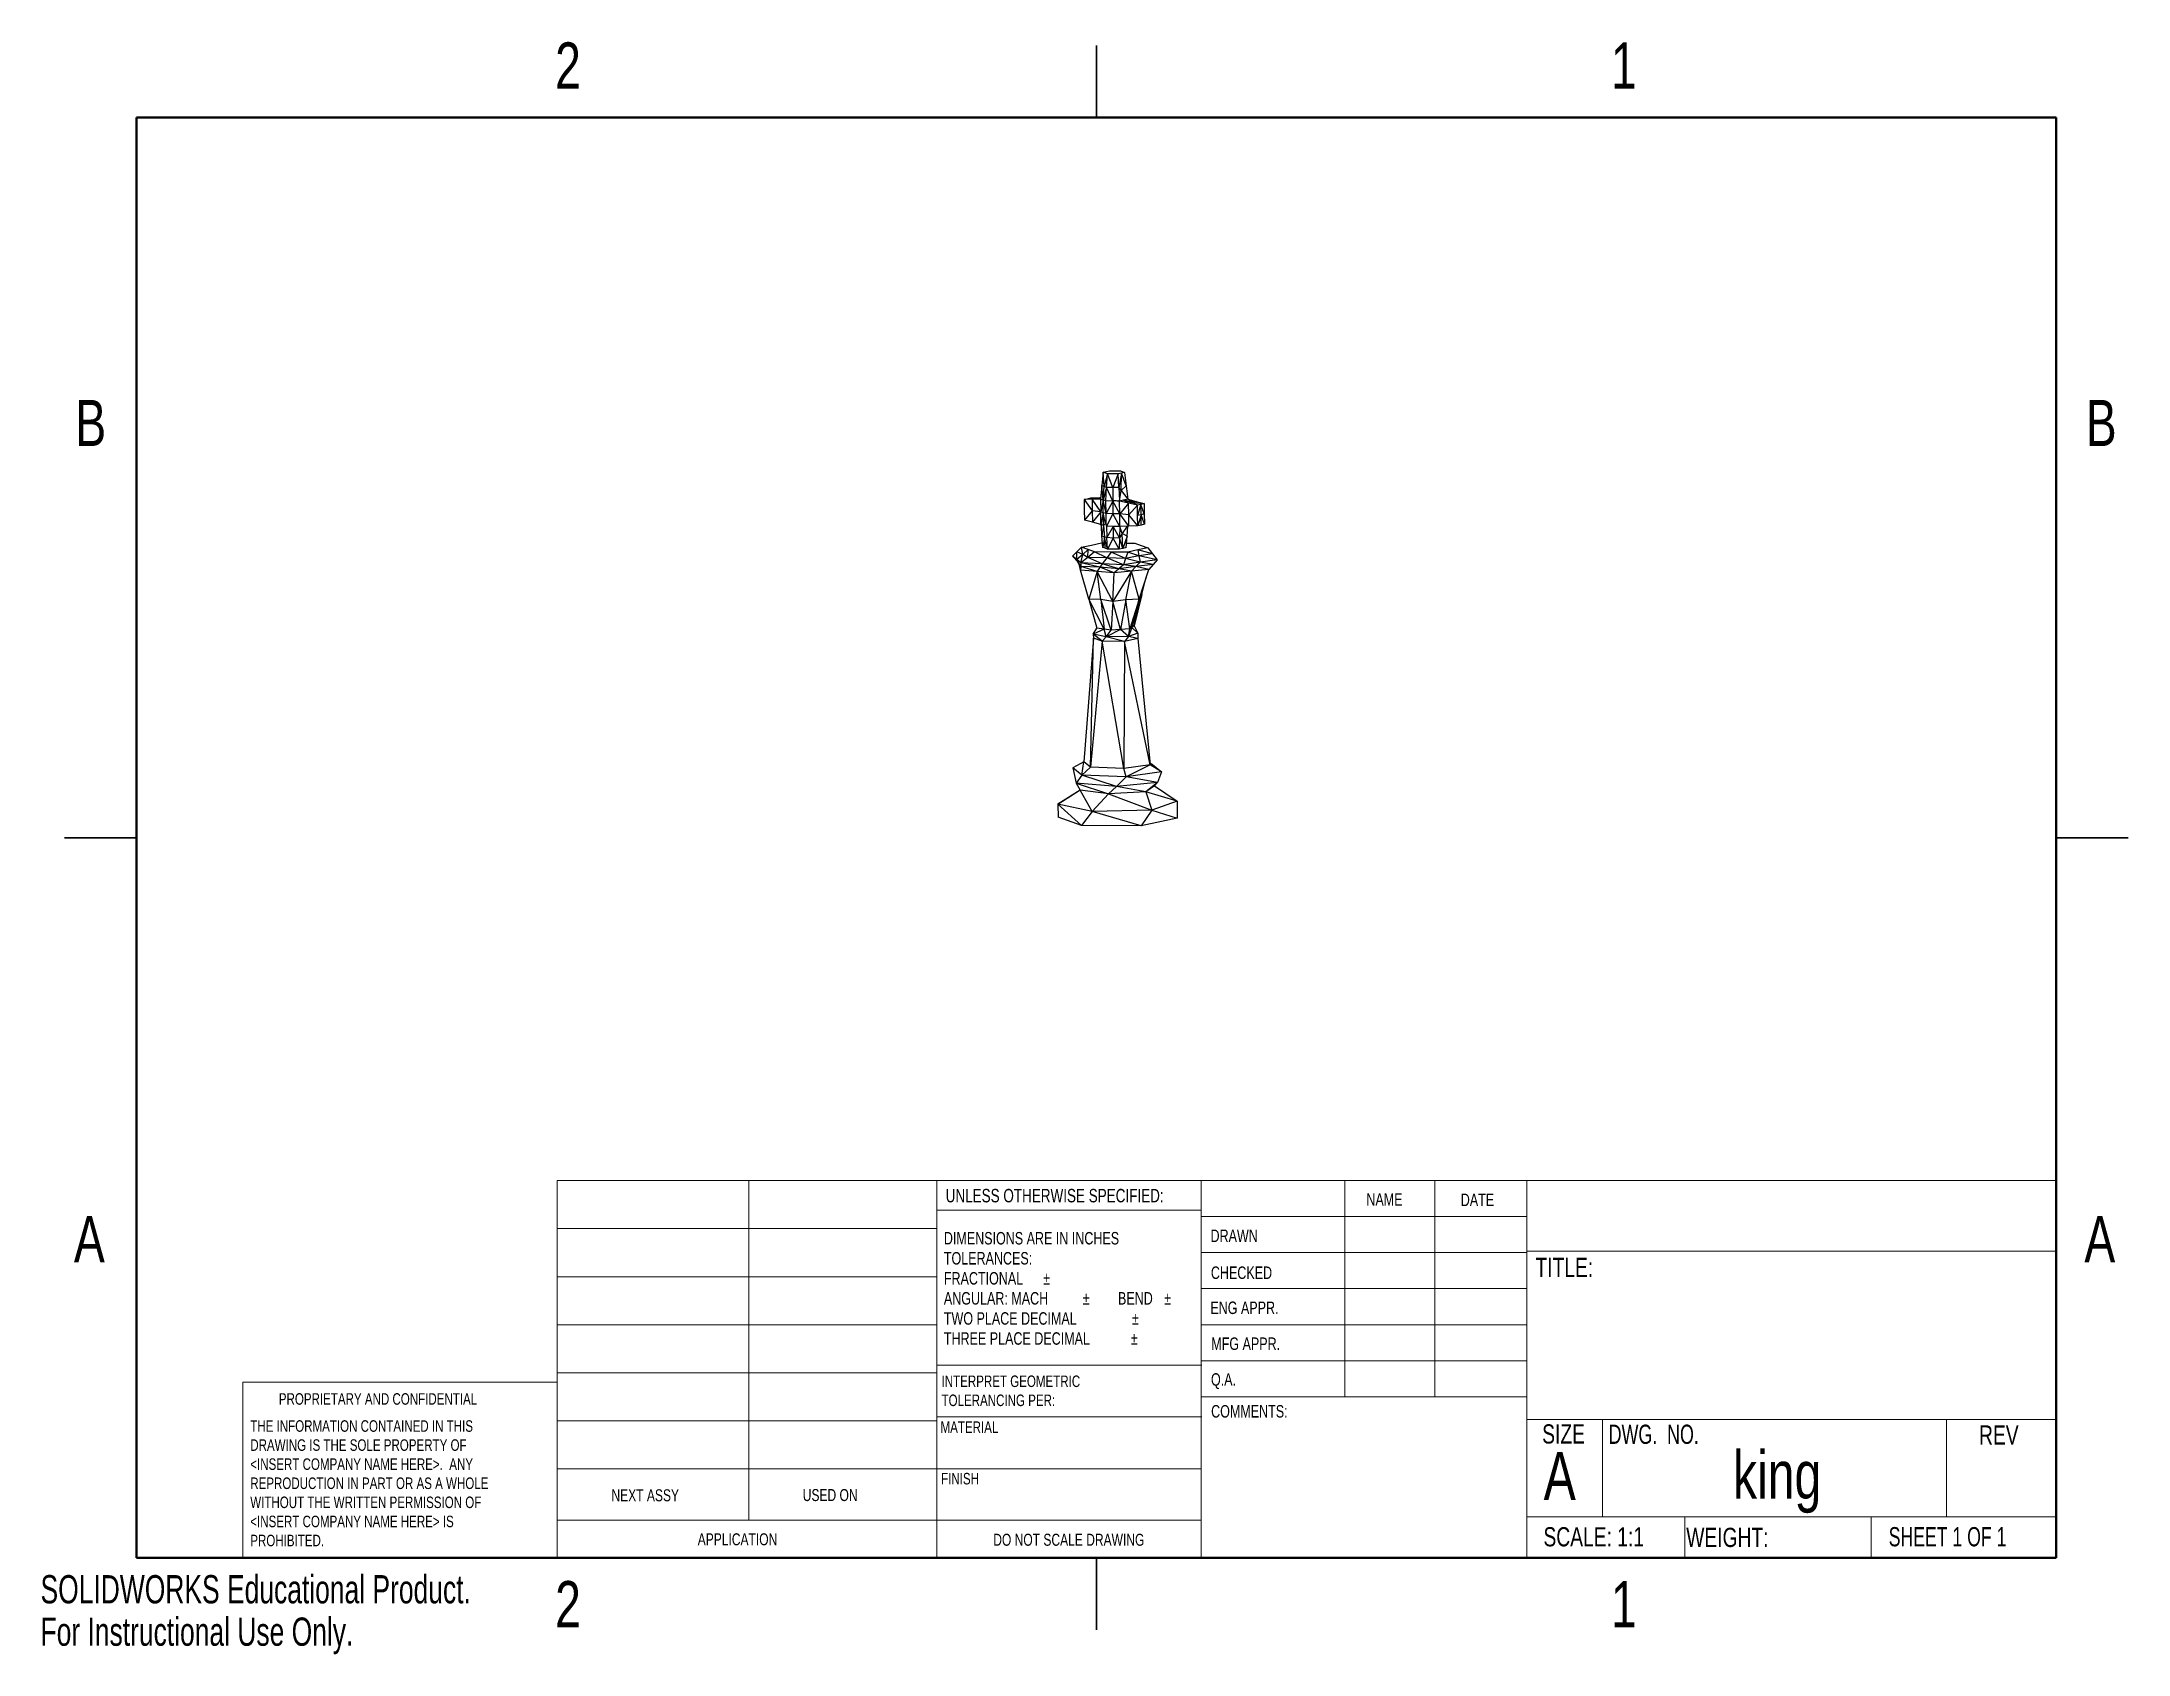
# Model space of a CAD drawing. Header units: millimetres. Extents: x 0 to 276, y 0 to 213.
import ezdxf

# ---------------------------------------------------------------- set-up
doc = ezdxf.new("R2010")
doc.units = ezdxf.units.MM
doc.styles.add('SLDTEXTSTYLE0', font='TXT', dxfattribs={"width": 0.75})
doc.styles.add('SLDTEXTSTYLE1', font='TXT', dxfattribs={"width": 0.6875})
doc.styles.add('SLDTEXTSTYLE2', font='TXT', dxfattribs={"width": 0.694444})
doc.styles.add('SLDTEXTSTYLE3', font='TXT', dxfattribs={"width": 0.7})

# ---------------------------------------------------------------- blocks, each defined once
blk = doc.blocks.new('SW_NOTE_0')
at = {"color": 0, "linetype": 'Continuous', "lineweight": 0, "char_height": 1.524, "attachment_point": 1, "style": 'SLDTEXTSTYLE0'}
for s, insert in [('INTERPRET GEOMETRIC', (0, 1.96)), ('TOLERANCING PER:', (0, -0.56))]:
    blk.add_mtext(s, dxfattribs=dict(at, insert=insert))
blk = doc.blocks.new('SW_NOTE_0_1')
at = {"color": 0, "linetype": 'Continuous', "lineweight": 0, "char_height": 1.651, "attachment_point": 1, "style": 'SLDTEXTSTYLE0'}
for s, insert in [('DIMENSIONS ARE IN INCHES', (0, 2.13)), ('TOLERANCES:', (0, -0.52)), ('FRACTIONAL', (0, -3.17)), ('%%p', (13.15, -3.17)), ('ANGULAR: MACH', (0, -5.82)), ('%%p', (18.37, -5.82)), ('BEND', (23.04, -5.82)), ('%%p', (29.16, -5.82)), ('TWO PLACE DECIMAL', (0, -8.48)), ('%%p', (24.88, -8.48)), ('THREE PLACE DECIMAL', (0, -11.13)), ('%%p', (24.73, -11.13))]:
    blk.add_mtext(s, dxfattribs=dict(at, insert=insert))
blk = doc.blocks.new('SW_NOTE_0_2')
at = {"color": 0, "linetype": 'Continuous', "lineweight": 0, "char_height": 1.524, "attachment_point": 1, "style": 'SLDTEXTSTYLE0'}
for s, insert in [('THE INFORMATION CONTAINED IN THIS', (0, 1.96)), ('DRAWING IS THE SOLE PROPERTY OF', (0, -0.56)), ('<INSERT COMPANY NAME HERE>.  ANY', (0, -3.08)), ('WITHOUT THE WRITTEN PERMISSION OF', (0, -8.13)), ('REPRODUCTION IN PART OR AS A WHOLE', (0, -5.61)), ('<INSERT COMPANY NAME HERE> IS', (0, -10.66)), ('PROHIBITED.', (0, -13.18))]:
    blk.add_mtext(s, dxfattribs=dict(at, insert=insert))

msp = doc.modelspace()

# ---------------------------------------------------------------- linework, layer by layer
at = {"color": 7, "linetype": 'Continuous', "lineweight": 25}
for p, q in [((139.7, 212.72), (139.7, 203.2)), ((139.7, 203.2), (139.7, 212.72)), ((140.59, 156.28), (140.42, 154.51)), ((140.59, 156.28), (141.02, 156.38)), ((141.15, 156.08), (140.59, 156.28)), ((140.72, 154.4), (140.59, 156.28)), ((141.15, 156.08), (140.72, 154.4)), ((141.02, 156.38), (141.45, 156.47)), ((141.05, 154.28), (141.15, 156.08)), ((142.57, 156.07), (141.15, 156.08)), ((141.86, 154.28), (141.15, 156.08)), ((141.45, 156.47), (142.87, 156.46)), ((142.57, 156.07), (141.86, 154.28)), ((143, 156.17), (142.57, 156.07)), ((142.66, 154.27), (142.57, 156.07)), ((143, 156.17), (142.66, 154.27)), ((142.87, 156.46), (143.43, 156.26)), ((142.99, 153.86), (143, 156.17)), ((143.43, 156.26), (143, 156.17)), ((143.64, 154.48), (143, 156.17)), ((143.43, 156.26), (143.64, 154.48)), ((139.63, 152.81), (138.08, 152.69)), ((138.08, 152.69), (138.52, 152.78)), ((139.16, 152.71), (138.08, 152.69)), ((138.08, 152.69), (139.15, 151.16)), ((138.08, 152.69), (138.09, 151.32)), ((138.52, 152.78), (138.97, 152.88)), ((138.97, 152.88), (140.15, 152.93)), ((138.97, 152.88), (139.63, 152.81)), ((139.16, 152.71), (139.15, 151.16)), ((139.16, 152.71), (139.63, 152.81)), ((140.25, 152.73), (139.16, 152.71)), ((140.27, 151.06), (139.16, 152.71)), ((139.63, 152.81), (140.15, 152.93)), ((139.63, 152.81), (140.26, 152.83)), ((140.15, 152.93), (140.27, 152.93)), ((140.42, 154.51), (140.25, 152.73)), ((140.6, 152.61), (140.25, 152.73)), ((140.25, 152.73), (140.27, 151.06)), ((140.6, 152.61), (140.27, 151.06)), ((140.72, 154.4), (140.42, 154.51)), ((140.6, 152.61), (140.42, 154.51)), ((140.6, 152.61), (140.72, 154.4)), ((141.05, 154.28), (140.6, 152.61)), ((140.96, 152.48), (140.6, 152.61)), ((140.98, 150.81), (140.6, 152.61)), ((140.61, 150.9), (140.6, 152.61)), ((141.05, 154.28), (140.72, 154.4)), ((140.96, 152.48), (141.05, 154.28)), ((141.86, 152.47), (140.96, 152.48)), ((140.98, 150.81), (140.96, 152.48)), ((141.86, 152.47), (140.98, 150.81)), ((141.86, 154.28), (141.05, 154.28)), ((141.86, 152.47), (141.05, 154.28)), ((142.66, 154.27), (141.86, 154.28)), ((141.86, 154.28), (141.86, 152.56)), ((141.86, 152.56), (142.12, 152.53)), ((142.77, 152.47), (141.86, 152.56)), ((141.86, 152.47), (142.12, 152.53)), ((142.78, 150.79), (141.86, 152.47)), ((141.86, 152.47), (141.87, 150.77)), ((142.12, 152.53), (142.76, 152.47)), ((142.66, 154.27), (142.76, 152.49)), ((142.99, 153.86), (142.66, 154.27)), ((142.76, 152.49), (142.99, 153.86)), ((142.76, 152.49), (142.77, 152.47)), ((143.95, 152.2), (142.76, 152.47)), ((142.78, 150.79), (142.76, 152.47)), ((143.3, 152.58), (142.77, 152.47)), ((143.95, 152.2), (142.78, 150.79)), ((143.64, 154.48), (142.99, 153.86)), ((142.99, 153.86), (143.85, 152.7)), ((143.85, 152.7), (143.3, 152.58)), ((143.95, 152.2), (143.3, 152.58)), ((144.47, 152.29), (143.3, 152.58)), ((143.3, 152.58), (144.94, 152.42)), ((143.64, 154.48), (143.85, 152.7)), ((143.85, 152.7), (144.94, 152.42)), ((144.47, 152.29), (143.95, 152.2)), ((143.99, 150.65), (143.95, 152.2)), ((145.14, 151.93), (143.95, 152.2)), ((143.99, 150.65), (145.14, 151.93)), ((144.94, 152.42), (144.47, 152.29)), ((145.14, 151.93), (144.47, 152.29)), ((144.47, 152.29), (146.02, 152.13)), ((144.94, 152.42), (146.02, 152.13)), ((144.94, 152.42), (144.94, 152.42)), ((145.58, 152.03), (145.14, 151.93)), ((145.15, 150.57), (145.14, 151.93)), ((145.58, 152.03), (145.15, 150.57)), ((146.02, 152.13), (145.58, 152.03)), ((145.63, 150.64), (145.58, 152.03)), ((146.04, 150.76), (145.58, 152.03)), ((146.02, 152.13), (146.04, 150.76)), ((138.09, 151.32), (138.11, 149.96)), ((139.15, 151.16), (138.11, 149.96)), ((139.2, 149.67), (138.11, 149.96)), ((139.15, 151.16), (139.2, 149.67)), ((140.27, 151.06), (139.15, 151.16)), ((140.27, 151.06), (139.2, 149.67)), ((140.28, 149.38), (139.2, 149.67)), ((140.61, 150.9), (140.27, 151.06)), ((140.28, 149.38), (140.27, 151.06)), ((140.61, 150.9), (140.28, 149.38)), ((140.64, 149.26), (140.28, 149.38)), ((140.37, 149.15), (140.28, 149.38)), ((140.43, 147.86), (140.37, 149.15)), ((140.64, 149.26), (140.43, 147.86)), ((140.98, 150.81), (140.61, 150.9)), ((140.91, 149.5), (140.61, 150.9)), ((140.64, 149.26), (140.61, 150.9)), ((140.91, 149.5), (140.64, 149.26)), ((140.64, 149.26), (140.75, 147.68)), ((140.99, 149.49), (140.91, 149.5)), ((141.87, 150.77), (140.98, 150.81)), ((140.99, 149.49), (140.98, 150.81)), ((141.02, 149.17), (140.99, 149.49)), ((141.87, 150.77), (141.02, 149.17)), ((141.02, 149.13), (141.02, 149.17)), ((141.9, 149.12), (141.02, 149.13)), ((141.02, 149.13), (141.09, 147.63)), ((141.9, 149.12), (141.09, 147.63)), ((142.78, 150.79), (141.87, 150.77)), ((142.8, 149.12), (141.87, 150.77)), ((142.8, 149.12), (141.9, 149.12)), ((142.76, 147.61), (141.9, 149.12)), ((141.9, 149.12), (141.92, 147.56)), ((142.8, 149.12), (142.76, 147.61)), ((143.99, 150.65), (142.78, 150.79)), ((143.98, 149.16), (142.78, 150.79)), ((142.8, 149.12), (142.78, 150.79)), ((143.98, 149.16), (142.8, 149.12)), ((143.09, 148.19), (142.8, 149.12)), ((143.75, 149.15), (143.09, 148.19)), ((143.77, 147.84), (143.87, 149.16)), ((143.98, 149.16), (143.99, 150.65)), ((145.17, 149.21), (143.98, 149.16)), ((145.17, 149.21), (143.99, 150.65)), ((145.63, 150.64), (145.15, 150.57)), ((145.17, 149.21), (145.15, 150.57)), ((145.63, 150.64), (145.17, 149.21)), ((145.61, 149.3), (145.17, 149.21)), ((145.61, 149.3), (145.63, 150.64)), ((146.05, 149.4), (145.61, 149.3)), ((146.04, 150.76), (145.63, 150.64)), ((146.05, 149.4), (145.63, 150.64)), ((146.04, 150.76), (146.05, 149.4)), ((137.74, 146.36), (137.13, 145.77)), ((137.74, 146.36), (139.06, 146.65)), ((138.6, 146.06), (137.74, 146.36)), ((137.89, 145.42), (137.74, 146.36)), ((139.06, 146.65), (140.39, 146.94)), ((140.39, 146.94), (140.52, 146.94)), ((140.75, 147.68), (140.43, 147.86)), ((140.57, 146.34), (140.43, 147.86)), ((140.75, 147.68), (140.57, 146.34)), ((140.88, 146.23), (140.57, 146.34)), ((141.09, 147.63), (140.75, 147.68)), ((141.18, 146.12), (140.75, 147.68)), ((140.88, 146.23), (140.75, 147.68)), ((141.92, 147.56), (141.09, 147.63)), ((141.18, 146.12), (141.09, 147.63)), ((141.92, 147.56), (141.18, 146.12)), ((142.76, 147.61), (141.92, 147.56)), ((142.73, 146.11), (141.92, 147.56)), ((142.76, 147.61), (142.73, 146.11)), ((143.09, 148.19), (142.76, 147.61)), ((142.76, 147.61), (142.76, 147.61)), ((143.2, 146.21), (142.76, 147.61)), ((143.2, 146.21), (143.09, 148.19)), ((143.77, 147.84), (143.09, 148.19)), ((143.77, 147.84), (143.2, 146.21)), ((143.66, 146.32), (143.2, 146.21)), ((143.66, 146.32), (143.77, 147.84)), ((143.71, 146.92), (144.77, 146.91)), ((144.77, 146.91), (145.64, 146.6)), ((145.64, 146.6), (146.5, 146.29)), ((137.13, 145.77), (136.52, 145.18)), ((137.09, 144.73), (136.52, 145.18)), ((137.28, 144.41), (136.52, 145.18)), ((137.09, 144.73), (137.13, 145.77)), ((137.89, 145.42), (137.09, 144.73)), ((137.66, 144.29), (137.09, 144.73)), ((137.62, 143.82), (137.09, 144.73)), ((137.89, 145.42), (137.13, 145.77)), ((137.44, 144.08), (137.21, 144.48)), ((137.58, 143.35), (137.43, 144.15)), ((137.62, 143.82), (137.58, 143.35)), ((137.66, 144.29), (137.62, 143.82)), ((140.16, 143.71), (137.62, 143.82)), ((139.82, 143.16), (137.62, 143.82)), ((137.66, 144.29), (137.89, 145.42)), ((138.56, 145.02), (137.66, 144.29)), ((140.46, 144.17), (137.66, 144.29)), ((140.16, 143.71), (137.66, 144.29)), ((138.6, 146.06), (137.89, 145.42)), ((138.56, 145.02), (137.89, 145.42)), ((138.56, 145.02), (138.6, 146.06)), ((139.47, 145.75), (138.56, 145.02)), ((140.46, 144.17), (138.56, 145.02)), ((141.07, 144.98), (138.56, 145.02)), ((139.47, 145.75), (138.6, 146.06)), ((141.66, 145.73), (139.47, 145.75)), ((141.07, 144.98), (139.47, 145.75)), ((140.16, 143.71), (139.82, 143.16)), ((140.46, 144.17), (140.16, 143.71)), ((142.67, 143.51), (140.16, 143.71)), ((142.06, 142.98), (140.16, 143.71)), ((141.07, 144.98), (140.46, 144.17)), ((143.27, 144.05), (140.46, 144.17)), ((142.67, 143.51), (140.46, 144.17)), ((141.18, 146.12), (140.88, 146.23)), ((141.66, 145.73), (141.07, 144.98)), ((143.27, 144.05), (141.07, 144.98)), ((143.56, 144.88), (141.07, 144.98)), ((142.73, 146.11), (141.18, 146.12)), ((143.56, 144.88), (141.66, 145.73)), ((143.85, 145.71), (141.66, 145.73)), ((143.27, 144.05), (142.67, 143.51)), ((144.9, 143.83), (142.67, 143.51)), ((143.2, 146.21), (142.73, 146.11)), ((143.56, 144.88), (143.27, 144.05)), ((145.51, 144.37), (143.27, 144.05)), ((144.9, 143.83), (143.27, 144.05)), ((143.85, 145.71), (143.56, 144.88)), ((145.31, 145.21), (143.56, 144.88)), ((145.51, 144.37), (143.56, 144.88)), ((145.17, 146), (143.85, 145.71)), ((145.31, 145.21), (143.85, 145.71)), ((144.9, 143.83), (144.34, 143.2)), ((145.51, 144.37), (144.9, 143.83)), ((147.19, 144.06), (144.9, 143.83)), ((146.62, 143.42), (144.9, 143.83)), ((146.5, 146.29), (145.17, 146)), ((145.17, 146), (145.31, 145.21)), ((147.12, 145.5), (145.17, 146)), ((147.12, 145.5), (145.31, 145.21)), ((145.31, 145.21), (145.51, 144.37)), ((147.75, 144.7), (145.31, 145.21)), ((147.75, 144.7), (145.51, 144.37)), ((147.19, 144.06), (145.51, 144.37)), ((146.5, 146.29), (147.12, 145.5)), ((147.19, 144.06), (146.62, 143.42)), ((147.12, 145.5), (147.75, 144.7)), ((147.75, 144.7), (147.19, 144.06)), ((139.82, 143.16), (137.58, 143.35)), ((138.68, 139.51), (137.58, 143.35)), ((139.82, 143.16), (138.68, 139.51)), ((142.06, 142.98), (139.82, 143.16)), ((141.86, 139.2), (139.82, 143.16)), ((140.28, 139.43), (139.82, 143.16)), ((144.34, 143.2), (141.86, 139.2)), ((141.86, 139.2), (142.06, 142.98)), ((142.67, 143.51), (142.06, 142.98)), ((144.34, 143.2), (142.06, 142.98)), ((144.34, 143.2), (142.67, 143.51)), ((143.6, 139.42), (144.34, 143.2)), ((146.62, 143.42), (144.34, 143.2)), ((145.37, 139.49), (144.34, 143.2)), ((145.37, 139.49), (146.62, 143.42)), ((145.71, 140.1), (146.3, 142.4)), ((140.28, 139.43), (138.68, 139.51)), ((140.71, 135.54), (138.68, 139.51)), ((138.68, 139.51), (139.77, 135.67)), ((141.86, 139.2), (140.28, 139.43)), ((141.66, 135.41), (140.28, 139.43)), ((140.28, 139.43), (140.71, 135.54)), ((141.86, 139.2), (141.66, 135.41)), ((143.6, 139.42), (141.86, 139.2)), ((142.89, 135.49), (141.86, 139.2)), ((143.6, 139.42), (142.89, 135.49)), ((145.37, 139.49), (143.6, 139.42)), ((144.12, 135.56), (143.6, 139.42)), ((145.37, 139.49), (144.12, 135.56)), ((145.51, 139.87), (144.41, 135.76)), ((144.41, 135.76), (145.37, 139.49)), ((145.71, 140.1), (144.7, 135.96)), ((144.7, 135.96), (145.51, 139.87)), ((145.51, 139.87), (145.37, 139.49)), ((145.66, 140.39), (145.51, 139.87)), ((145.71, 140.1), (145.51, 139.87)), ((139.29, 134.87), (139.77, 135.67)), ((140.71, 135.54), (139.29, 134.87)), ((140.71, 135.54), (139.77, 135.67)), ((141.66, 135.41), (140.71, 135.54)), ((141, 134.51), (140.71, 135.54)), ((142.89, 135.49), (141, 134.51)), ((141, 134.51), (141.66, 135.41)), ((142.89, 135.49), (141.66, 135.41)), ((144.12, 135.56), (142.89, 135.49)), ((143.95, 134.58), (142.89, 135.49)), ((144.41, 135.76), (143.95, 134.58)), ((143.95, 134.58), (144.12, 135.56)), ((144.41, 135.76), (144.12, 135.56)), ((144.7, 135.96), (144.41, 135.76)), ((145.19, 135.01), (144.41, 135.76)), ((144.7, 135.96), (145.19, 135.01)), ((139.31, 134.34), (138.03, 117.98)), ((138.93, 117.27), (139.31, 134.34)), ((140.47, 133.93), (138.93, 117.27)), ((140.47, 133.93), (139.29, 134.87)), ((141, 134.51), (139.29, 134.87)), ((139.29, 134.87), (139.31, 134.34)), ((140.47, 133.93), (139.31, 134.34)), ((141, 134.51), (140.47, 133.93)), ((143.41, 133.9), (140.47, 133.93)), ((143.33, 117.09), (140.47, 133.93)), ((143.95, 134.58), (141, 134.51)), ((143.41, 133.9), (141, 134.51)), ((143.41, 133.9), (143.33, 117.09)), ((143.95, 134.58), (143.41, 133.9)), ((145.19, 134.29), (143.41, 133.9)), ((146.83, 117.6), (143.41, 133.9)), ((145.19, 135.01), (143.95, 134.58)), ((145.19, 134.29), (143.95, 134.58)), ((145.19, 135.01), (145.19, 134.29)), ((145.19, 134.29), (146.83, 117.6)), ((138.03, 117.98), (136.57, 117.18)), ((137.76, 116.24), (136.57, 117.18)), ((136.57, 117.18), (137.03, 115.16)), ((137.76, 116.24), (137.03, 115.16)), ((137.76, 116.24), (138.03, 117.98)), ((137.76, 116.24), (138.93, 117.27)), ((142.35, 114.72), (137.76, 116.24)), ((143.63, 115.99), (137.76, 116.24)), ((138.93, 117.27), (138.03, 117.98)), ((143.33, 117.09), (138.93, 117.27)), ((143.63, 115.99), (142.35, 114.72)), ((146.83, 117.6), (143.33, 117.09)), ((143.63, 115.99), (143.33, 117.09)), ((146.83, 117.6), (143.63, 115.99)), ((148.31, 116.68), (143.63, 115.99)), ((147.78, 115.25), (143.63, 115.99)), ((147.12, 117.62), (146.81, 117.8)), ((147.12, 117.62), (146.83, 117.6)), ((148.31, 116.68), (146.83, 117.6)), ((147.12, 117.62), (148.31, 116.68)), ((148.31, 116.68), (147.78, 115.25)), ((134.6, 112.37), (137.54, 114.27)), ((137.56, 114.23), (134.6, 112.37)), ((137.03, 115.16), (141.32, 113.73)), ((142.35, 114.72), (137.03, 115.16)), ((137.03, 115.16), (137.56, 114.23)), ((139.15, 111.41), (137.56, 114.23)), ((141.32, 113.73), (137.56, 114.23)), ((141.32, 113.73), (139.15, 111.41)), ((142.35, 114.72), (141.32, 113.73)), ((146.23, 114.01), (141.32, 113.73)), ((141.32, 113.73), (147.04, 111.6)), ((147.78, 115.25), (142.35, 114.72)), ((146.23, 114.01), (142.35, 114.72)), ((147.78, 115.25), (146.23, 114.01)), ((147.38, 114.81), (146.23, 114.01)), ((150.38, 112.76), (146.23, 114.01)), ((146.23, 114.01), (147.04, 111.6)), ((147.38, 114.81), (147.78, 115.25)), ((147.38, 114.81), (150.38, 112.76)), ((139.15, 111.41), (134.6, 112.37)), ((137.75, 109.57), (134.6, 112.37)), ((134.6, 112.37), (134.65, 110.67)), ((137.75, 109.57), (134.65, 110.67)), ((139.15, 111.41), (137.75, 109.57)), ((147.04, 111.6), (139.15, 111.41)), ((145.61, 109.51), (139.15, 111.41)), ((147.04, 111.6), (145.61, 109.51)), ((150.37, 110.54), (145.61, 109.51)), ((150.38, 112.76), (147.04, 111.6)), ((147.04, 111.6), (150.37, 110.54)), ((150.38, 112.76), (150.37, 110.54)), ((3.17, 107.95), (12.7, 107.95)), ((12.7, 107.95), (3.17, 107.95)), ((145.61, 109.51), (137.75, 109.57)), ((276.23, 107.95), (266.7, 107.95)), ((266.7, 107.95), (276.23, 107.95)), ((139.7, 3.17), (139.7, 12.7)), ((139.7, 12.7), (139.7, 3.17))]:
    msp.add_line(p, q, dxfattribs=at)
at = {"color": 7, "linetype": 'Continuous', "lineweight": 50}
for p, q in [((12.7, 12.7), (12.7, 203.2)), ((12.7, 203.2), (266.7, 203.2)), ((266.7, 203.2), (266.7, 12.7)), ((266.7, 12.7), (12.7, 12.7))]:
    msp.add_line(p, q, dxfattribs=at)
at = {"color": 8, "linetype": 'Continuous', "lineweight": 25}
for p, q in [((140.25, 152.81), (139.16, 152.71)), ((140.15, 152.93), (140.27, 152.91))]:
    msp.add_line(p, q, dxfattribs=at)
at = {"color": 7, "linetype": 'Continuous', "lineweight": 18}
for p, q in [((68.35, 62.59), (266.7, 62.59)), ((68.35, 12.7), (68.35, 62.59)), ((93.7, 62.59), (93.7, 17.69)), ((118.57, 12.7), (118.57, 62.59)), ((153.55, 62.59), (153.55, 12.7)), ((172.56, 62.59), (172.56, 34.02)), ((184.46, 62.59), (184.46, 34.02)), ((196.63, 62.59), (196.63, 12.7)), ((153.55, 58.67), (118.57, 58.67)), ((68.35, 56.24), (118.57, 56.24)), ((153.55, 57.83), (196.63, 57.83)), ((153.55, 53.07), (196.63, 53.07)), ((196.63, 53.27), (266.7, 53.27)), ((68.35, 49.89), (118.57, 49.89)), ((153.55, 48.31), (196.63, 48.31)), ((68.35, 43.54), (118.57, 43.54)), ((196.63, 43.54), (153.55, 43.54)), ((196.63, 38.78), (153.55, 38.78)), ((26.77, 12.7), (26.77, 35.92)), ((68.35, 35.92), (26.77, 35.92)), ((68.35, 37.19), (118.57, 37.19)), ((118.57, 38.19), (153.66, 38.19)), ((196.63, 34.02), (153.66, 34.02)), ((68.35, 30.84), (118.57, 30.84)), ((118.57, 31.34), (153.66, 31.34)), ((196.63, 30.98), (266.7, 30.98)), ((206.68, 30.98), (206.68, 18.11)), ((252.17, 30.98), (252.17, 18.11)), ((68.35, 24.49), (118.57, 24.49)), ((118.57, 24.48), (153.55, 24.48)), ((68.35, 17.69), (153.55, 17.69)), ((196.63, 18.11), (266.7, 18.11)), ((217.54, 18.11), (217.54, 12.7)), ((242.22, 18.11), (242.22, 12.7))]:
    msp.add_line(p, q, dxfattribs=at)

# ---------------------------------------------------------------- block references
at = {"color": 7, "linetype": 'Continuous', "lineweight": 0}
for name, p in [('SW_NOTE_0_1', (119.52, 53.67)), ('SW_NOTE_0', (119.21, 34.86)), ('SW_NOTE_0_2', (27.75, 28.94))]:
    msp.add_blockref(name, p, dxfattribs=at)

# ---------------------------------------------------------------- texts
for s, insert, char_height, attachment_point, style in [('2', (69.79, 213.13), 6.1, 2, 'SLDTEXTSTYLE0'), ('1', (209.49, 213.13), 6.1, 2, 'SLDTEXTSTYLE0'), ('B', (6.65, 165.85), 6.1, 2, 'SLDTEXTSTYLE0'), ('B', (272.65, 165.85), 6.1, 2, 'SLDTEXTSTYLE0'), ('UNLESS OTHERWISE SPECIFIED:', (119.76, 61.5), 1.778, 1, 'SLDTEXTSTYLE0'), ('NAME', (175.42, 60.92), 1.651, 1, 'SLDTEXTSTYLE0'), ('DATE', (187.91, 60.88), 1.651, 1, 'SLDTEXTSTYLE0'), ('A', (6.46, 57.9), 6.1, 2, 'SLDTEXTSTYLE0'), ('DRAWN', (154.8, 56.12), 1.651, 1, 'SLDTEXTSTYLE0'), ('A', (272.46, 57.9), 6.1, 2, 'SLDTEXTSTYLE0'), ('CHECKED', (154.85, 51.24), 1.651, 1, 'SLDTEXTSTYLE0'), ('TITLE:', (197.79, 52.39), 2.54, 1, 'SLDTEXTSTYLE0'), ('ENG APPR.', (154.78, 46.6), 1.651, 1, 'SLDTEXTSTYLE0'), ('MFG APPR.', (154.9, 41.85), 1.651, 1, 'SLDTEXTSTYLE0'), ('Q.A.', (154.86, 37.12), 1.651, 1, 'SLDTEXTSTYLE0'), ('PROPRIETARY AND CONFIDENTIAL', (31.53, 34.48), 1.524, 1, 'SLDTEXTSTYLE0'), ('MATERIAL', (119.08, 30.75), 1.524, 1, 'SLDTEXTSTYLE0'), ('COMMENTS:', (154.88, 32.91), 1.651, 1, 'SLDTEXTSTYLE0'), ('SIZE', (198.68, 30.36), 2.54, 1, 'SLDTEXTSTYLE0'), ('DWG.  NO.', (207.48, 30.32), 2.54, 1, 'SLDTEXTSTYLE2'), ('REV', (256.48, 30.22), 2.54, 1, 'SLDTEXTSTYLE0'), ('A', (198.88, 26.72), 6.35, 1, 'SLDTEXTSTYLE0'), ('king', (229.77, 26.87), 6.35, 2, 'SLDTEXTSTYLE0'), ('FINISH', (119.15, 23.94), 1.524, 1, 'SLDTEXTSTYLE0'), ('NEXT ASSY', (75.54, 21.77), 1.587, 1, 'SLDTEXTSTYLE0'), ('USED ON', (100.85, 21.8), 1.587, 1, 'SLDTEXTSTYLE0'), ('SCALE: 1:1', (198.85, 16.76), 2.54, 1, 'SLDTEXTSTYLE0'), ('WEIGHT:', (217.74, 16.68), 2.54, 1, 'SLDTEXTSTYLE0'), ('SHEET 1 OF 1', (244.53, 16.77), 2.54, 1, 'SLDTEXTSTYLE1'), ('APPLICATION', (86.95, 15.95), 1.5875, 1, 'SLDTEXTSTYLE0'), ('DO NOT SCALE DRAWING', (136.05, 15.89), 1.5875, 2, 'SLDTEXTSTYLE0'), ('2', (69.79, 9.63), 6.1, 2, 'SLDTEXTSTYLE0'), ('1', (209.49, 9.63), 6.1, 2, 'SLDTEXTSTYLE0')]:
    msp.add_mtext(s, dxfattribs=dict(at, insert=insert, char_height=char_height, attachment_point=attachment_point, style=style))
at = {"color": 7, "linetype": 'Continuous', "char_height": 3.7351, "attachment_point": 1, "style": 'SLDTEXTSTYLE3'}
for s, insert in [('SOLIDWORKS Educational Product.', (0, 10.42)), ('For Instructional Use Only.', (0, 4.81))]:
    msp.add_mtext(s, dxfattribs=dict(at, insert=insert))

doc.saveas('drawing.dxf')
